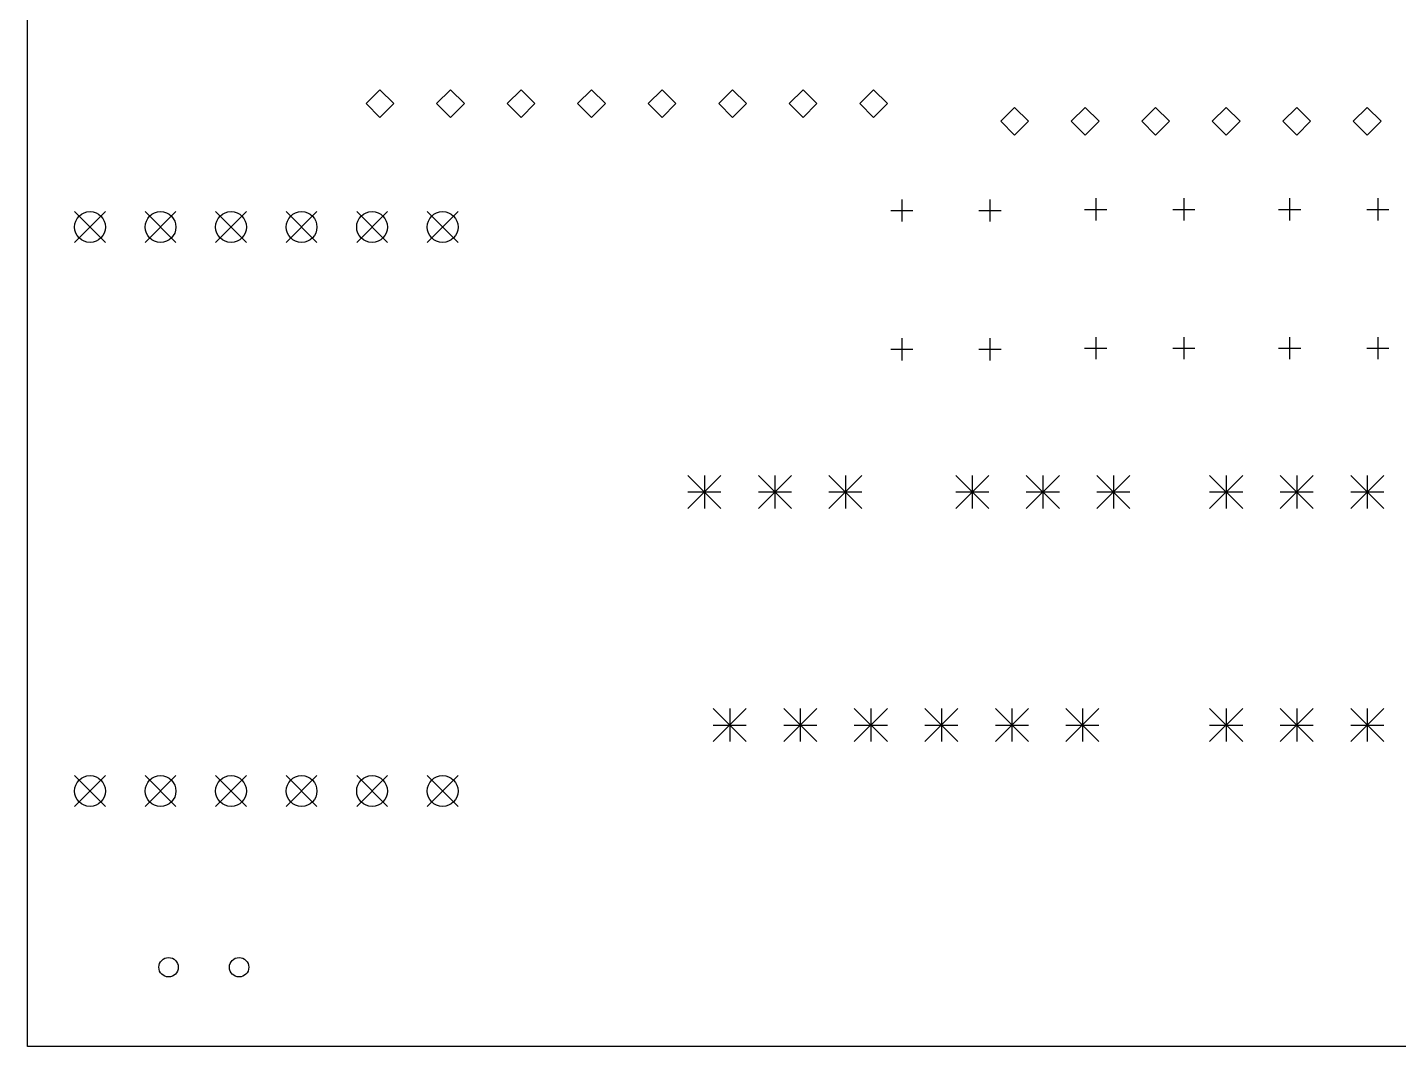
# Model space of a CAD drawing. Extents: x 114 to 215, y -159 to -37.
# Drawn here: x 115.24 to 164.63, y -135.24 to -98.52 of the extents above; entities that cross this region are included whole.
import ezdxf

# ---------------------------------------------------------------- set-up
doc = ezdxf.new("R2010")
doc.units = 0
doc.layers.add('BLACK', color=7, linetype='CONTINUOUS')

msp = doc.modelspace()

# ---------------------------------------------------------------- linework, layer by layer
at = {"layer": 'BLACK', "linetype": 'CONTINUOUS'}
for p, q in [((115.24, -135.2425), (115.24, -36.8175)), ((127.94, -100.77), (127.44, -101.27)), ((128.44, -101.27), (127.94, -100.77)), ((130.48, -100.77), (129.98, -101.27)), ((130.98, -101.27), (130.48, -100.77)), ((133.02, -100.77), (132.52, -101.27)), ((133.52, -101.27), (133.02, -100.77)), ((135.56, -100.77), (135.06, -101.27)), ((136.06, -101.27), (135.56, -100.77)), ((138.1, -100.77), (137.6, -101.27)), ((138.6, -101.27), (138.1, -100.77)), ((140.64, -100.77), (140.14, -101.27)), ((141.14, -101.27), (140.64, -100.77)), ((143.18, -100.77), (142.68, -101.27)), ((143.68, -101.27), (143.18, -100.77)), ((145.72, -100.77), (145.22, -101.27)), ((146.22, -101.27), (145.72, -100.77)), ((127.44, -101.27), (127.94, -101.77)), ((127.94, -101.77), (128.44, -101.27)), ((129.98, -101.27), (130.48, -101.77)), ((130.48, -101.77), (130.98, -101.27)), ((132.52, -101.27), (133.02, -101.77)), ((133.02, -101.77), (133.52, -101.27)), ((135.06, -101.27), (135.56, -101.77)), ((135.56, -101.77), (136.06, -101.27)), ((137.6, -101.27), (138.1, -101.77)), ((138.1, -101.77), (138.6, -101.27)), ((140.14, -101.27), (140.64, -101.77)), ((140.64, -101.77), (141.14, -101.27)), ((142.68, -101.27), (143.18, -101.77)), ((143.18, -101.77), (143.68, -101.27)), ((145.22, -101.27), (145.72, -101.77)), ((145.72, -101.77), (146.22, -101.27)), ((150.8, -101.405), (150.3, -101.905)), ((151.3, -101.905), (150.8, -101.405)), ((153.34, -101.405), (152.84, -101.905)), ((153.84, -101.905), (153.34, -101.405)), ((155.88, -101.405), (155.38, -101.905)), ((156.38, -101.905), (155.88, -101.405)), ((158.42, -101.405), (157.92, -101.905)), ((158.92, -101.905), (158.42, -101.405)), ((160.96, -101.405), (160.46, -101.905)), ((161.46, -101.905), (160.96, -101.405)), ((163.5, -101.405), (163, -101.905)), ((164, -101.905), (163.5, -101.405)), ((150.3, -101.905), (150.8, -102.405)), ((150.8, -102.405), (151.3, -101.905)), ((152.84, -101.905), (153.34, -102.405)), ((153.34, -102.405), (153.84, -101.905)), ((155.38, -101.905), (155.88, -102.405)), ((155.88, -102.405), (156.38, -101.905)), ((157.92, -101.905), (158.42, -102.405)), ((158.42, -102.405), (158.92, -101.905)), ((160.46, -101.905), (160.96, -102.405)), ((160.96, -102.405), (161.46, -101.905)), ((163, -101.905), (163.5, -102.405)), ((163.5, -102.405), (164, -101.905)), ((153.721, -104.68), (153.721, -105.48)), ((156.896, -104.68), (156.896, -105.48)), ((160.706, -104.68), (160.706, -105.48)), ((163.881, -104.68), (163.881, -105.48)), ((116.94, -105.16), (118.05, -106.27)), ((118.05, -105.16), (116.94, -106.27)), ((119.48, -105.16), (120.59, -106.27)), ((120.59, -105.16), (119.48, -106.27)), ((122.02, -105.16), (123.13, -106.27)), ((123.13, -105.16), (122.02, -106.27)), ((124.56, -105.16), (125.67, -106.27)), ((125.67, -105.16), (124.56, -106.27)), ((127.1, -105.16), (128.21, -106.27)), ((128.21, -105.16), (127.1, -106.27)), ((129.64, -105.16), (130.75, -106.27)), ((130.75, -105.16), (129.64, -106.27)), ((146.336, -105.12), (147.136, -105.12)), ((146.736, -104.72), (146.736, -105.52)), ((149.511, -105.12), (150.311, -105.12)), ((149.911, -104.72), (149.911, -105.52)), ((153.321, -105.08), (154.121, -105.08)), ((156.496, -105.08), (157.296, -105.08)), ((160.306, -105.08), (161.106, -105.08)), ((163.481, -105.08), (164.281, -105.08)), ((146.336, -110.12), (147.136, -110.12)), ((146.736, -109.72), (146.736, -110.52)), ((149.511, -110.12), (150.311, -110.12)), ((149.911, -109.72), (149.911, -110.52)), ((153.321, -110.08), (154.121, -110.08)), ((153.721, -109.68), (153.721, -110.48)), ((156.496, -110.08), (157.296, -110.08)), ((156.896, -109.68), (156.896, -110.48)), ((160.306, -110.08), (161.106, -110.08)), ((160.706, -109.68), (160.706, -110.48)), ((163.481, -110.08), (164.281, -110.08)), ((163.881, -109.68), (163.881, -110.48)), ((139.029, -114.665), (140.219, -115.855)), ((140.219, -114.665), (139.029, -115.855)), ((139.624, -114.665), (139.624, -115.855)), ((141.569, -114.665), (142.759, -115.855)), ((142.759, -114.665), (141.569, -115.855)), ((142.164, -114.665), (142.164, -115.855)), ((144.109, -114.665), (145.299, -115.855)), ((145.299, -114.665), (144.109, -115.855)), ((144.704, -114.665), (144.704, -115.855)), ((148.681, -114.665), (149.871, -115.855)), ((149.871, -114.665), (148.681, -115.855)), ((149.276, -114.665), (149.276, -115.855)), ((151.221, -114.665), (152.411, -115.855)), ((152.411, -114.665), (151.221, -115.855)), ((151.816, -114.665), (151.816, -115.855)), ((153.761, -114.665), (154.951, -115.855)), ((154.951, -114.665), (153.761, -115.855)), ((154.356, -114.665), (154.356, -115.855)), ((157.825, -114.665), (159.015, -115.855)), ((159.015, -114.665), (157.825, -115.855)), ((158.42, -114.665), (158.42, -115.855)), ((160.365, -114.665), (161.555, -115.855)), ((161.555, -114.665), (160.365, -115.855)), ((160.96, -114.665), (160.96, -115.855)), ((162.905, -114.665), (164.095, -115.855)), ((164.095, -114.665), (162.905, -115.855)), ((163.5, -114.665), (163.5, -115.855)), ((139.029, -115.26), (140.219, -115.26)), ((141.569, -115.26), (142.759, -115.26)), ((144.109, -115.26), (145.299, -115.26)), ((148.681, -115.26), (149.871, -115.26)), ((151.221, -115.26), (152.411, -115.26)), ((153.761, -115.26), (154.951, -115.26)), ((157.825, -115.26), (159.015, -115.26)), ((160.365, -115.26), (161.555, -115.26)), ((162.905, -115.26), (164.095, -115.26)), ((139.945, -123.065), (141.135, -124.255)), ((141.135, -123.065), (139.945, -124.255)), ((140.54, -123.065), (140.54, -124.255)), ((142.485, -123.065), (143.675, -124.255)), ((143.675, -123.065), (142.485, -124.255)), ((143.08, -123.065), (143.08, -124.255)), ((145.025, -123.065), (146.215, -124.255)), ((146.215, -123.065), (145.025, -124.255)), ((145.62, -123.065), (145.62, -124.255)), ((147.565, -123.065), (148.755, -124.255)), ((148.755, -123.065), (147.565, -124.255)), ((148.16, -123.065), (148.16, -124.255)), ((150.105, -123.065), (151.295, -124.255)), ((151.295, -123.065), (150.105, -124.255)), ((150.7, -123.065), (150.7, -124.255)), ((152.645, -123.065), (153.835, -124.255)), ((153.835, -123.065), (152.645, -124.255)), ((153.24, -123.065), (153.24, -124.255)), ((157.825, -123.065), (159.015, -124.255)), ((159.015, -123.065), (157.825, -124.255)), ((158.42, -123.065), (158.42, -124.255)), ((160.365, -123.065), (161.555, -124.255)), ((161.555, -123.065), (160.365, -124.255)), ((160.96, -123.065), (160.96, -124.255)), ((162.905, -123.065), (164.095, -124.255)), ((164.095, -123.065), (162.905, -124.255)), ((163.5, -123.065), (163.5, -124.255)), ((139.945, -123.66), (141.135, -123.66)), ((142.485, -123.66), (143.675, -123.66)), ((145.025, -123.66), (146.215, -123.66)), ((147.565, -123.66), (148.755, -123.66)), ((150.105, -123.66), (151.295, -123.66)), ((152.645, -123.66), (153.835, -123.66)), ((157.825, -123.66), (159.015, -123.66)), ((160.365, -123.66), (161.555, -123.66)), ((162.905, -123.66), (164.095, -123.66)), ((116.94, -125.48), (118.05, -126.59)), ((118.05, -125.48), (116.94, -126.59)), ((119.48, -125.48), (120.59, -126.59)), ((120.59, -125.48), (119.48, -126.59)), ((122.02, -125.48), (123.13, -126.59)), ((123.13, -125.48), (122.02, -126.59)), ((124.56, -125.48), (125.67, -126.59)), ((125.67, -125.48), (124.56, -126.59)), ((127.1, -125.48), (128.21, -126.59)), ((128.21, -125.48), (127.1, -126.59)), ((129.64, -125.48), (130.75, -126.59)), ((130.75, -125.48), (129.64, -126.59)), ((214.935, -135.2425), (115.24, -135.2425))]:
    msp.add_line(p, q, dxfattribs=at)
at = {"layer": 'BLACK'}
for centre, radius in [((117.495, -105.715), 0.555), ((120.035, -105.715), 0.555), ((122.575, -105.715), 0.555), ((125.115, -105.715), 0.555), ((127.655, -105.715), 0.555), ((130.195, -105.715), 0.555), ((117.495, -126.035), 0.555), ((120.035, -126.035), 0.555), ((122.575, -126.035), 0.555), ((125.115, -126.035), 0.555), ((127.655, -126.035), 0.555), ((130.195, -126.035), 0.555), ((120.325, -132.385), 0.35), ((122.865, -132.385), 0.35)]:
    msp.add_circle(centre, radius, dxfattribs=at)

doc.saveas('drawing.dxf')
